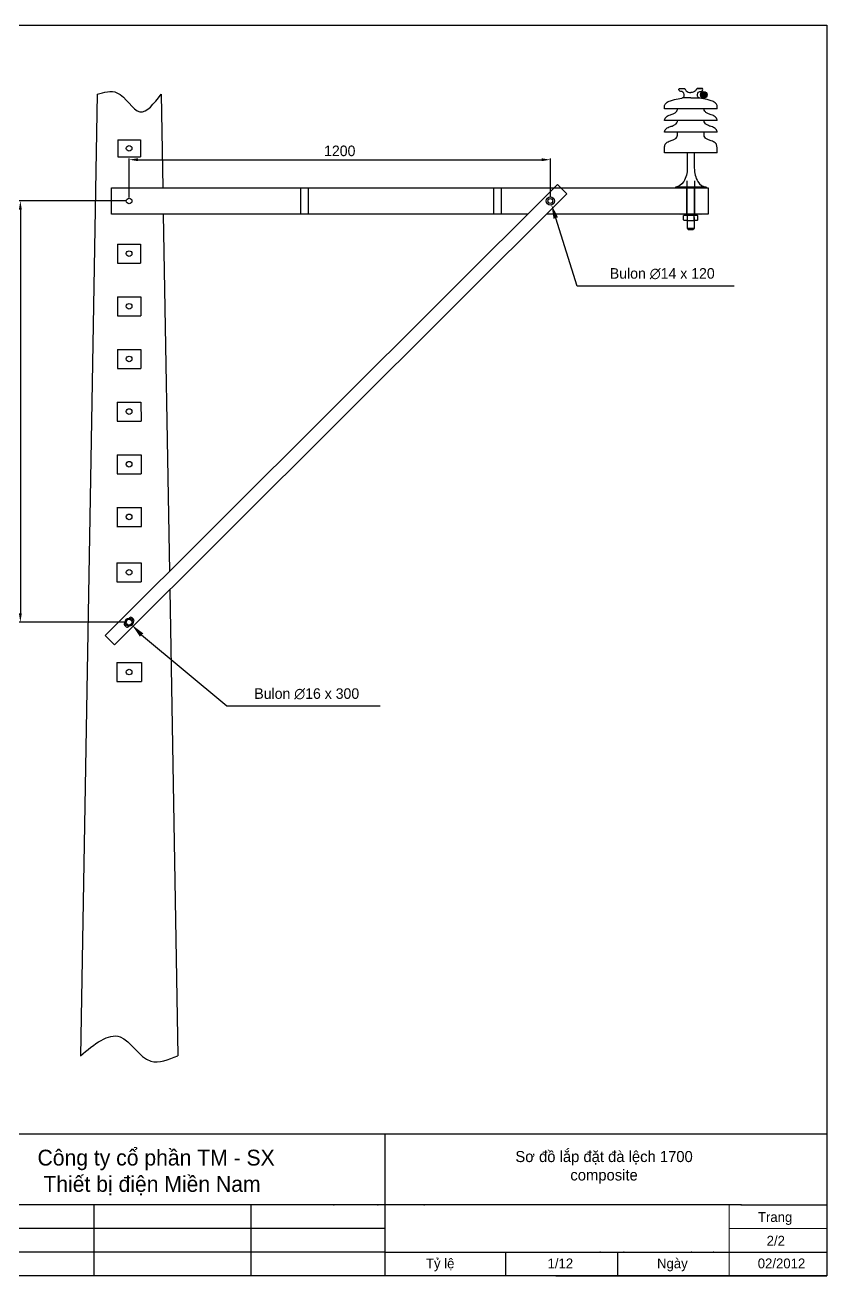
# Model space of a CAD drawing. Header units: millimetres. Extents: x -11779 to 14914, y -8990 to 11168.
# Drawn here: x 3827 to 6112, y -40 to 3524 of the extents above; entities that cross this region are included whole.
import ezdxf

# ---------------------------------------------------------------- set-up
doc = ezdxf.new("R2010")
doc.units = ezdxf.units.MM
doc.header["$LTSCALE"] = 2
doc.linetypes.add('ACAD_ISO04W100', pattern=[30, 24, -3, 0, -3])
doc.linetypes.add('DASHDOTX2', pattern=[50.8, 25.4, -12.7, 0, -12.7])
doc.layers.add('DUONG KICH THUOC', color=140, linetype='Continuous', lineweight=20)
doc.dimstyles.get("Standard").update_dxf_attribs({"dimtxt": 30, "dimasz": 25, "dimexe": 3, "dimexo": 10, "dimgap": 10, "dimtad": 2, "dimtoh": 1, "dimdec": 0, "dimzin": 0, "dimdsep": 46, "dimtxsty": 'Standard', "dimcen": 0, "dimadec": 0, "dimazin": 0, "dimtfac": 1, "dimtdec": 0, "dimtofl": 0, "dimtmove": 0, "dimatfit": 3, "dimfxl": 1, "dimtolj": 1, "dimtzin": 0, "dimarcsym": 0})

# ---------------------------------------------------------------- blocks, each defined once
blk = doc.blocks.new('*D46')
at = {"color": 0, "lineweight": -2}
for p, q in [((4123.9, 3033), (4123.9, 3143.6)), ((4148.9, 3140.6), (5298.9, 3140.6)), ((5323.9, 3033), (5323.9, 3143.6))]:
    blk.add_line(p, q, dxfattribs=at)
at = {"color": 0}
for points in [[(4148.9, 3144.8), (4148.9, 3136.5), (4123.9, 3140.6)], [(5298.9, 3144.8), (5298.9, 3136.5), (5323.9, 3140.6)]]:
    blk.add_solid(points, dxfattribs=at)
at = {"layer": 'Defpoints', "color": 0}
for p in [(5323.9, 3140.6), (4123.9, 3023), (5323.9, 3023)]:
    blk.add_point(p, dxfattribs=at)
at = {"color": 0, "insert": (4723.9, 3165.6), "char_height": 30, "attachment_point": 5}
blk.add_mtext('\\A1;1200', dxfattribs=at)
blk = doc.blocks.new('*D45')
at = {"color": 0, "lineweight": -2}
for p, q in [((4113.9, 3023), (3811, 3023)), ((3814, 2998), (3814, 1848)), ((4113.9, 1823), (3811, 1823))]:
    blk.add_line(p, q, dxfattribs=at)
at = {"color": 0}
for points in [[(3809.8, 2998), (3818.2, 2998), (3814, 3023)], [(3809.8, 1848), (3818.2, 1848), (3814, 1823)]]:
    blk.add_solid(points, dxfattribs=at)
at = {"layer": 'Defpoints', "color": 0}
for p in [(4123.9, 3023), (3814, 1823), (4123.9, 1823)]:
    blk.add_point(p, dxfattribs=at)
at = {"color": 0, "insert": (3789, 2423), "char_height": 30, "attachment_point": 5, "rotation": 90}
blk.add_mtext('\\A1;1200', dxfattribs=at)
blk = doc.blocks.new('s')
blk.add_hatch(color=7).paths.add_polyline_path([(14443.5, 6234.2, 1), (14462, 6234.2, 1)])
for p, q in [((14382.2, 6251.7), (14397.8, 6251.7)), ((14433.4, 6251.7), (14449, 6251.7)), ((14371.7, 5971.4), (14371.7, 5969.1)), ((14371.7, 5969.1), (14459.5, 5969.1)), ((14459.5, 5971.4), (14459.5, 5969.1))]:
    blk.add_line(p, q)
at = {"linetype": 'ByBlock'}
for p, q in [((14405.6, 6069.1), (14405.6, 6025.7)), ((14425.6, 6069.1), (14425.6, 6025.7))]:
    blk.add_line(p, q, dxfattribs=at)
for points in [[(14396.7, 6235.1, 0.337424), (14386.8, 6244, -0.211057), (14382.2, 6246.6, -0.340135), (14382.2, 6251.7, -0.246264), (14384, 6252.5), (14386.9, 6252.5)], [(14386.9, 6252.5), (14395.2, 6252.5, -0.06584), (14396.5, 6252.4, -0.087773), (14397.5, 6251.9, -0.058275), (14398.8, 6250.8, -0.018165), (14400, 6249.3, -0.03775), (14400.8, 6248, 0.047611), (14402.6, 6245.8, 0.231095), (14415.6, 6240.3, 0.231095)], [(14444.2, 6252.5), (14435.9, 6252.5, 0.06584), (14434.7, 6252.4, 0.087773), (14433.6, 6251.9, 0.058275), (14432.4, 6250.8, 0.018165), (14431.2, 6249.3, 0.03775), (14430.3, 6248, -0.047611), (14428.6, 6245.8, -0.231095), (14415.6, 6240.3, -0.231095)], [(14434.5, 6235.1, -0.337424), (14444.4, 6244, 0.211057), (14449, 6246.6, 0.340135), (14449, 6251.7, 0.246264), (14447.2, 6252.5), (14444.2, 6252.5)], [(14340.6, 6194.6), (14340.4, 6199, -0.148875), (14342.5, 6207.5, -0.066857), (14346.4, 6211.7, -0.06371), (14351, 6214.7, -0.044677), (14357.5, 6217.2, -0.032002), (14368.9, 6220.5, -0.01374), (14390, 6224.6, 0.291093), (14396.5, 6230.6, 0.130747), (14396.7, 6233.5, -0.093283), (14396.7, 6235.1, -0.753403)], [(14415.6, 6225.8), (14395.8, 6225.8, 0.033151), (14393.8, 6225.7, 0.016241), (14392.4, 6225.4, 0.091652), (14391.9, 6225.2, -0.049885), (14391.5, 6225, -0.646958)], [(14415.5, 6225.8), (14435.3, 6225.8, -0.033151), (14437.3, 6225.7, -0.016241), (14438.7, 6225.4, -0.091652), (14439.3, 6225.2, 0.049885), (14439.7, 6225, 0.646958)], [(14490.6, 6194.6), (14490.8, 6199, 0.148875), (14488.6, 6207.5, 0.066857), (14484.8, 6211.7, 0.06371), (14480.2, 6214.7, 0.044677), (14473.7, 6217.2, 0.032002), (14462.2, 6220.5, 0.01374), (14441.2, 6224.6, -0.291093), (14434.7, 6230.6, -0.130747), (14434.5, 6233.5, 0.093283), (14434.5, 6235.1, 0.753403)], [(14340.6, 6161), (14340.8, 6162.7, -0.122381), (14342.5, 6167.4, -0.066857), (14346.4, 6171.7, -0.06371), (14351, 6174.7, -0.044677), (14357.5, 6177.1, 0.044368), (14367.4, 6180.9, 0.07946), (14373.7, 6185.3, 0.118349), (14377.2, 6190.6, 0.130747), (14377.4, 6193.5, -0.062505), (14377.3, 6194.6, -0.062505)], [(14490.6, 6161), (14490.4, 6162.7, 0.122381), (14488.6, 6167.4, 0.066857), (14484.8, 6171.7, 0.06371), (14480.2, 6174.7, 0.044677), (14473.7, 6177.1, -0.044368), (14463.7, 6180.9, -0.07946), (14457.4, 6185.3, -0.118349), (14454, 6190.6, -0.130747), (14453.8, 6193.5, 0.062505), (14453.9, 6194.6, 0.062505)], [(14340.6, 6127.5), (14340.8, 6129.1, -0.122381), (14342.5, 6133.9, -0.066857), (14346.4, 6138.2, -0.06371), (14351, 6141.2, -0.044677), (14357.5, 6143.6, 0.044368), (14367.4, 6147.3, 0.07946), (14373.7, 6151.7, 0.118349), (14377.2, 6157.1, 0.130747), (14377.4, 6159.9, -0.062505), (14377.3, 6161, -0.062505)], [(14490.6, 6127.5), (14490.4, 6129.1, 0.122381), (14488.6, 6133.9, 0.066857), (14484.8, 6138.2, 0.06371), (14480.2, 6141.2, 0.044677), (14473.7, 6143.6, -0.044368), (14463.7, 6147.3, -0.07946), (14457.4, 6151.7, -0.118349), (14454, 6157.1, -0.130747), (14453.8, 6159.9, 0.062505), (14453.9, 6161, 0.062505)], [(14340.6, 6069.1), (14340.8, 6083.6, -0.06401), (14342.5, 6093.2, -0.066857), (14346.4, 6097.4, -0.06371), (14351, 6100.4, -0.044677), (14357.5, 6102.9, 0.044368), (14367.4, 6106.6, 0.07946), (14373.7, 6111, 0.118349), (14377.2, 6116.3, 0.037487), (14377.4, 6126.4, -0.062505), (14377.3, 6127.5, -0.062505)], [(14490.6, 6069.1), (14490.4, 6083.6, 0.06401), (14488.6, 6093.2, 0.066857), (14484.8, 6097.4, 0.06371), (14480.2, 6100.4, 0.044677), (14473.7, 6102.9, -0.044368), (14463.7, 6106.6, -0.07946), (14457.4, 6111, -0.118349), (14454, 6116.3, -0.037487), (14453.8, 6126.4, 0.062505), (14453.9, 6127.5, 0.062505)]]:
    blk.add_lwpolyline(points, format="xyb")
for points in [[(14490.6, 6194.6), (14340.6, 6194.6)], [(14490.6, 6161), (14340.6, 6161)], [(14490.6, 6127.5), (14340.6, 6127.5)], [(14490.6, 6069.1), (14340.6, 6069.1)], [(14459.5, 5971.4), (14371.7, 5971.4)]]:
    blk.add_lwpolyline(points)
blk.add_circle((14452.7, 6234.2), 9.27)
at = {"extrusion": (0, 0, -1)}
blk.add_ellipse((14371.7, 6025.7), major_axis=(0, 54.3), ratio=0.624144, start_param=1.570796, end_param=3.141593, dxfattribs=at)
blk.add_ellipse((14459.5, 6025.7), major_axis=(0, 54.3), ratio=0.624144, start_param=1.570796, end_param=3.141593)

msp = doc.modelspace()

# ---------------------------------------------------------------- hatches: boundary and pattern name
msp.add_hatch(color=256).paths.add_polyline_path([(5755.5, 2985.5), (5692.7, 2985.5), (5692.7, 2983.1), (5755.5, 2983.1)])

# ---------------------------------------------------------------- linework, layer by layer
for p, q in [((4032.9, 3327.4), (3985.1, 587.6)), ((4214.8, 3327.4), (4219.5, 3060.5)), ((4091.7, 3197.1), (4091.7, 3149)), ((4091.7, 3197.1), (4156.1, 3197.1)), ((4156.1, 3197.1), (4156.1, 3149)), ((4091.7, 3149), (4156.1, 3149)), ((5371.2, 3043.3), (5344.4, 3070.3)), ((4220.8, 2985.5), (4238.6, 1967.7)), ((5713.4, 2976.1), (5713.4, 2969.6)), ((5715.4, 2967.6), (5731.4, 2967.6)), ((5733.4, 2976.1), (5733.4, 2969.6)), ((5713.4, 2945.2), (5733.4, 2945.2)), ((5713.4, 2945.2), (5716.4, 2942.2)), ((5733.4, 2945.2), (5730.4, 2942.2)), ((4091.2, 2900.1), (4091.1, 2846)), ((4091.2, 2900.1), (4156.6, 2900.1)), ((4156.6, 2900.1), (4156.7, 2846)), ((4091.1, 2846), (4156.7, 2846)), ((4090.9, 2750.1), (4090.7, 2696)), ((4090.9, 2750.1), (4156.9, 2750.1)), ((4156.9, 2750.1), (4157, 2696)), ((4090.7, 2696), (4157, 2696)), ((4090.5, 2600.1), (4090.4, 2546)), ((4090.5, 2600.1), (4157.2, 2600.1)), ((4157.2, 2600.1), (4157.4, 2546)), ((4090.4, 2546), (4157.4, 2546)), ((4090.2, 2450.1), (4090.1, 2396)), ((4090.2, 2450.1), (4157.6, 2450.1)), ((4157.6, 2450.1), (4157.7, 2396)), ((4090.1, 2396), (4157.7, 2396)), ((4089.9, 2300.1), (4089.8, 2246)), ((4089.9, 2300.1), (4157.9, 2300.1)), ((4157.9, 2300.1), (4158, 2246)), ((4089.8, 2246), (4158, 2246)), ((4088.7, 2150.1), (4159.1, 2150.1)), ((4089.6, 2150.1), (4089.5, 2096)), ((4158.2, 2150.1), (4158.3, 2096)), ((4088.7, 2096), (4159.1, 2096)), ((4089.3, 1992.1), (4089.2, 1938)), ((4089.3, 1992.1), (4158.5, 1992.1)), ((4158.5, 1992.1), (4158.6, 1938)), ((4089.2, 1938), (4158.6, 1938)), ((4239.5, 1915), (4262.7, 587.6)), ((4088.7, 1708.1), (4088.7, 1654)), ((4088.7, 1708.1), (4159.1, 1708.1)), ((4159.1, 1708.1), (4159.1, 1654)), ((4088.7, 1654), (4159.1, 1654))]:
    msp.add_line(p, q)
at = {"lineweight": -3}
for p, q in [((4055.6, 1785.2), (5344.4, 3070.3)), ((4073.9, 3060.5), (5773.9, 3060.5)), ((4073.9, 2985.5), (4073.9, 3060.5)), ((5371.2, 3043.3), (4082.4, 1758.3)), ((4612.9, 2985.5), (4612.9, 3060.5)), ((4634.9, 2985.5), (4634.9, 3060.5)), ((5162.4, 2985.5), (5162.4, 3060.5)), ((5184.4, 2985.5), (5184.4, 3060.5)), ((5712.9, 2985.5), (5712.9, 3060.5)), ((5734.9, 2985.5), (5734.9, 3060.5)), ((5773.9, 3060.5), (5773.9, 2985.5)), ((5259.5, 2985.5), (4073.9, 2985.5)), ((5773.9, 2985.5), (5313.3, 2985.5)), ((5400.6, 2780.7), (5339.3, 2974.4)), ((5847.7, 2780.7), (5400.6, 2780.7)), ((4124.9, 1835.2), (4111.5, 1821.9)), ((4122.8, 1810.6), (4136.2, 1823.9)), ((4136.7, 1831.3), (4132.3, 1835.7)), ((4055.6, 1785.2), (4082.4, 1758.3)), ((4111.1, 1814.5), (4115.4, 1810.2)), ((4402.2, 1583.6), (4159.4, 1786.4)), ((4839.3, 1583.6), (4402.2, 1583.6)), ((6112, 432.7), (6112, -39.7)), ((3592, 365.6), (6112, 365.6)), ((4852, 365.6), (4852, -39.7)), ((5221.4, 162.8), (3592, 162.8)), ((4023.5, 162.8), (4023.5, -39.7)), ((4471, 162.8), (4471, -39.7)), ((5867.6, 162.8), (5221.4, 162.8)), ((5867.6, 162.8), (6112, 162.8)), ((4852, 95.3), (3592, 95.3)), ((4852, 27.9), (3592, 27.9)), ((4701.5, 27.9), (4701.5, 27.9)), ((4701.5, 27.9), (4701.5, 27.9)), ((4701.5, 27.9), (4701.5, 27.9)), ((4852, 27.8), (6112, 27.9)), ((5195.9, 27.8), (5195.9, -39.7)), ((5514.8, 27.8), (5514.8, -39.7)), ((5339.9, -39.7), (4567.9, -39.7)), ((4820, -39.7), (4820, -39.7)), ((4820, -39.7), (4820, -39.7)), ((4820, -39.7), (4820, -39.7)), ((5339.9, -39.7), (6112, -39.7))]:
    msp.add_line(p, q, dxfattribs=at)
at = {"color": 140, "linetype": 'ACAD_ISO04W100', "ltscale": 2}
for p, q in [((5712.9, 3080.5), (5712.9, 2970.5)), ((5734.9, 3080.5), (5734.9, 2970.5))]:
    msp.add_line(p, q, dxfattribs=at)
at = {"linetype": 'DASHDOTX2'}
msp.add_line((5716.4, 2942.2), (5730.4, 2942.2), dxfattribs=at)
at = {"color": 7}
msp.add_lwpolyline([(3592, -39.7), (3592, 3524.3), (6112, 3524.3), (6112, -39.7), (3592, -39.7)], close=True, dxfattribs=at)
msp.add_lwpolyline([(5713.4, 2982.6), (5713.4, 2969.6, -0.414214), (5711.4, 2967.6), (5705.4, 2967.6, -0.414214), (5703.4, 2969.6), (5703.4, 2980.6, -0.414214), (5705.4, 2982.6), (5741.4, 2982.6, -0.414214), (5743.4, 2980.6), (5743.4, 2969.6, -0.414214), (5741.4, 2967.6), (5735.4, 2967.6, -0.414214), (5733.4, 2969.6), (5733.4, 2982.6)], format="xyb")
for points in [[(5713.4, 2969.6), (5713.4, 2945.2)], [(5733.4, 2969.6), (5733.4, 2945.2)]]:
    msp.add_lwpolyline(points)
at = {"lineweight": -3}
for centre, radius in [((4123.9, 3173), 8), ((4123.9, 3023), 8), ((5323.9, 3023), 11.7), ((5323.9, 3023), 7), ((4123.9, 2873), 8), ((4123.9, 2723), 8), ((4123.9, 2573), 8), ((4123.9, 2423), 8), ((4123.9, 2273), 8), ((4123.9, 2123), 8), ((4123.9, 1965), 8), ((4123.9, 1823), 11.7), ((4123.9, 1823), 8.42), ((4123.9, 1681), 8)]:
    msp.add_circle(centre, radius, dxfattribs=at)
for centre, start, end in [((5715.4, 2969.6), 180, 270), ((5731.4, 2969.6), 270, 0)]:
    msp.add_arc(centre, 2, start, end)
for centre, start, end in [((4115.6, 1817.9), 134.1456, 217.3768), ((4128.9, 1831.2), 52.316, 135.5472), ((4132.1, 1827.9), 314.1456, 37.3768), ((4118.9, 1814.7), 232.316, 315.5472)]:
    msp.add_arc(centre, 5.68, start, end, dxfattribs=at)
for points in [[(4032.9, 3327.4), (4089.3, 3331.4), (4154.8, 3276.9), (4214.8, 3327.4)], [(3985.1, 587.6), (4098, 641.4), (4185.8, 572.3), (4262.7, 587.6)]]:
    msp.add_spline(points, degree=3)
for p in [(4706.7, 162.8), (4832.4, 162.8), (4964, 162.8), (5867.6, 162.8), (5466, 27.8), (5532.9, 27.8), (5725.9, 27.8), (5789, 27.8), (5466, -39.7), (5532.9, -39.7), (5725.9, -39.7), (5789, -39.7)]:
    msp.add_point(p, dxfattribs=at)
for points in [[(5345.6, 2976.4), (5332.9, 2972.4), (5327.2, 3012.6)], [(4164.2, 1791), (4154.6, 1781.8), (4131.8, 1815.4)]]:
    msp.add_solid(points)
at = {"layer": 'DUONG KICH THUOC', "color": 0, "lineweight": 20, "ltscale": 2}
for p, q in [((6112, 365.6), (3592, 365.6)), ((5833.7, -39.7), (5833.7, 162.8)), ((5833.7, 95.3), (6112, 95.3))]:
    msp.add_line(p, q, dxfattribs=at)

# ---------------------------------------------------------------- block references
at = {"color": 140}
msp.add_blockref('s', (-8691.6, -2908.6), dxfattribs=at)

# ---------------------------------------------------------------- texts
at = {"lineweight": -3, "char_height": 30, "attachment_point": 5}
for s, insert in [('\\A1;Bulon ∅14 x 120', (5642.7, 2815.7)), ('\\A1;Bulon ∅16 x 300', (4629.9, 1618.6))]:
    msp.add_mtext(s, dxfattribs=dict(at, insert=insert))
at = {"lineweight": -3}
for s, insert, char_height, width, attachment_point in [('{\\fVNI-Avo|b0|i0|c0|p2;Coâng ty coå phaàn TM - SX \\P Thieát bò ñieän Mieàn Nam}', (3862.9, 190.1), 45, 1608.854, 7), ('{\\fVNI-Avo|b0|i0|c0|p2;Sô ñoà laép ñaët ñaø leäch 1700 \\Pcomposite }', (5476.9, 269.6), 31.5, 1608.854, 5), ('{\\fVNI-Avo|b0|i0|c0|p2;Trang }', (5915.3, 142.2), 28, 261.139, 1), ('{\\fVNI-Avo|b0|i0|c0|p2;2/2}', (5940.1, 74.7), 28, 261.139, 1), ('{\\fVNI-Avo|b0|i0|c0|p2;Tyû leä}', (4969.5, 10.1), 28, 261.139, 1), ('{\\fVNI-Avo|b0|i0|c0|p2;1/12}', (5315.9, 10.1), 28, 261.139, 1), ('{\\fVNI-Avo|b0|i0|c0|p2;Ngaøy}', (5627.8, 10.1), 28, 261.139, 1), ('{\\fVNI-Avo|b0|i0|c0|p2;02/2012}', (5914.7, 10.1), 28, 261.139, 1)]:
    msp.add_mtext(s, dxfattribs=dict(at, insert=insert, char_height=char_height, width=width, attachment_point=attachment_point))

# ---------------------------------------------------------------- dimensions: what is measured, and where the dimension line sits
dim = msp.add_linear_dim(base=(5323.9, 3140.6), p1=(4123.9, 3023), p2=(5323.9, 3023), dimstyle='Standard')
dim.commit()
dim.dimension.update_dxf_attribs({"geometry": '*D46', "text_midpoint": (4723.9, 3165.6)})
dim = msp.add_linear_dim(base=(3814, 1823), p1=(4123.9, 3023), p2=(4123.9, 1823), angle=90, dimstyle='Standard')
dim.commit()
dim.dimension.update_dxf_attribs({"geometry": '*D45', "text_midpoint": (3789, 2423)})

doc.saveas('drawing.dxf')
